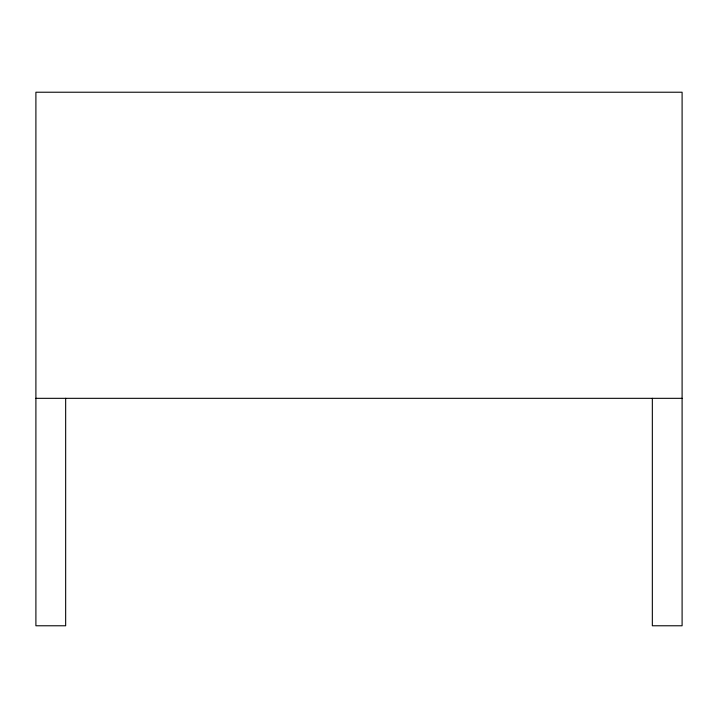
<?xml version="1.0" encoding="UTF-8"?>
<svg xmlns="http://www.w3.org/2000/svg" width="718" height="718" viewBox="0 0 718 718"><rect width="100%" height="100%" fill="white"/><g stroke="black" fill="none" stroke-linecap="round" stroke-linejoin="round"><path stroke-width="1.08" d="M35.9 398.328L682.1 398.328M652.339 398.328L652.339 625.773L682.1 625.773L682.1 92.227L35.9 92.227L35.9 625.773L65.661 625.773L65.661 398.328"/></g></svg>
